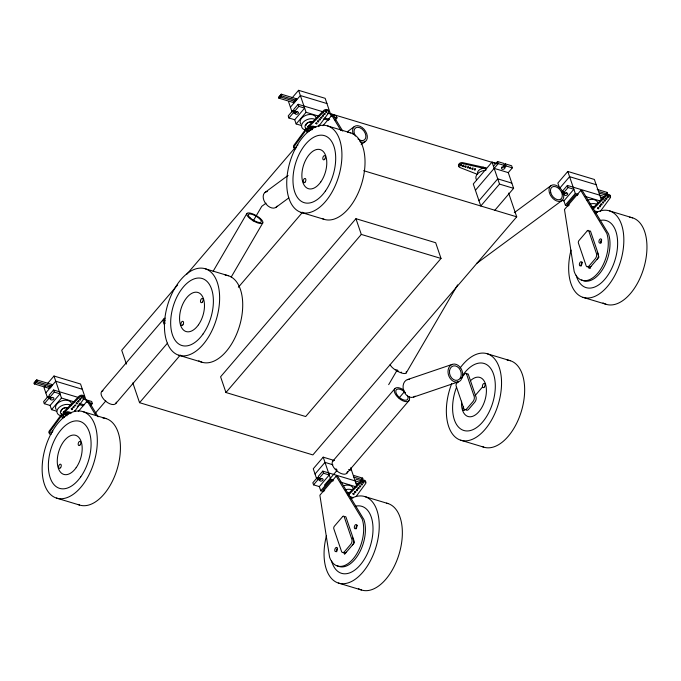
<?xml version="1.0" encoding="UTF-8"?>
<svg xmlns="http://www.w3.org/2000/svg" width="681" height="681" viewBox="0 0 681 681"><rect width="100%" height="100%" fill="white"/><g stroke="black" fill="none" stroke-linecap="round" stroke-linejoin="round"><path stroke-width="1.02" d="M74.042 406.165L73.267 406.753M82.197 396.64L81.422 397.227M323.535 114.74L322.419 115.302M358.998 487.255L357.891 487.817M470.656 167.126L469.549 167.688M472.972 167.824L472.205 168.403M475.278 168.513L474.334 169.109M600.344 205.356L599.569 205.943M362.59 479.101L362.113 479.066M213.127 271.285L246.837 213.528M253.204 220.993L261.759 206.326L266.033 203.176M231.208 277.056L262.781 222.959A9.262 3.013 30.3 0 0 252.268 213.706A9.262 3.013 30.3 0 0 249.382 218.056A9.262 3.013 30.3 0 0 262.781 222.959M388.672 384.654L397.227 369.987M406.234 372.924L457.598 284.905M52.726 430.937L52.769 431.524M72.365 408.2L71.164 408.566M80.52 398.674L79.311 399.049M321.858 116.783L321.134 117.234M461.377 164.47L460.015 164.64M463.684 165.168L462.782 165.628M466 165.866L464.791 166.232M468.307 166.556L467.583 167.015M357.329 489.29L356.418 489.75M598.667 207.39L597.595 207.824M606.822 197.873L605.75 198.299M50.079 386.399A0.877 0.494 -73.2 0 0 50.658 387.2L50.913 386.902A0.877 0.494 -73.2 0 0 50.998 385.727M294.652 101.12A0.877 0.494 -73.2 0 0 295.265 101.486L295.511 101.197A0.877 0.494 -73.2 0 0 295.239 99.903M361.5 480.428L361.288 479.807M606.814 193.038L607.086 193.583M62.958 418.296A5.107 3.32 -18.8 0 1 62.116 415.078L61.758 414.031L49.415 430.792A2.92 1.898 -18.8 0 0 49.551 433.15M74.493 411.52L83.746 398.947A2.92 1.898 -18.8 0 0 83.61 396.589L82.418 396.231A2.92 1.898 -18.8 0 0 79.124 397.551L62.72 414.176L49.773 431.839A2.92 1.898 -18.8 0 0 49.909 434.197L51.109 434.555M307.557 132.591A5.107 3.32 -18.8 0 1 306.714 129.373L306.365 128.326L294.022 145.087A2.92 1.898 -18.8 0 0 293.758 147.079M318.478 126.649L328.353 113.242A2.92 1.898 -18.8 0 0 328.208 110.884L327.016 110.526A2.92 1.898 -18.8 0 0 323.73 111.846L307.318 128.471L294.379 146.134A2.92 1.898 -18.8 0 0 294.515 148.492L295.707 148.85M356.189 496.415L365.45 483.85A2.92 1.898 -18.8 0 0 365.314 481.493L364.114 481.135A2.92 1.898 -18.8 0 0 360.828 482.454L348.255 495.249M600.174 211.553L610.048 198.145A2.92 1.898 -18.8 0 0 609.912 195.787L608.712 195.421A2.92 1.898 -18.8 0 0 605.426 196.749L592.853 209.535M45.363 386.084L44.035 387.634L47.44 397.636M47.347 383.761L53.986 376.014L80.554 384.024L86.623 401.841L92.403 403.586L90.479 405.825M291.953 98.055L298.584 90.309L325.16 98.319L331.221 116.136M45.814 392.869L55.765 381.249L82.341 389.26M290.421 107.164L300.364 95.544L326.94 103.555M78.034 397.372L53.552 389.992L49.075 395.235L49.79 397.329L51.475 397.84A1.754 1.141 -18.8 0 1 53.825 398.164A1.754 1.141 -18.8 0 1 52.326 399.917A1.754 1.141 -18.8 0 1 50.496 398.981L49.781 396.887L48.096 396.376L43.61 401.611L44.325 403.705L50.096 405.45L51.526 409.647L56.446 411.128M323.62 111.965L298.159 104.287L293.673 109.522L294.388 111.624L296.073 112.127A1.754 1.141 -18.8 0 1 298.431 112.459A1.754 1.141 -18.8 0 1 296.925 114.212A1.754 1.141 -18.8 0 1 295.094 113.276L294.379 111.173L292.694 110.671L288.208 115.906L288.923 118L294.703 119.745L296.133 123.933L301.053 125.423M44.325 403.705L48.811 398.47L48.096 396.376M49.79 397.329L54.267 392.094L53.552 389.992M288.923 118L293.409 112.765L292.694 110.671M294.388 111.624L298.874 106.381L298.159 104.287M50.096 405.45L60.047 393.831L54.267 392.094M294.703 119.745L304.645 108.126L298.874 106.381M51.526 409.647L61.477 398.027L53.986 376.014M296.133 123.933L306.075 112.322L298.584 90.309M310.238 128.071L310.647 127.594M177.681 284.888L121.712 350.264L126.419 364.114M186.662 274.4L294.447 148.492M77.225 406.787L79.149 404.548L83.108 405.74M78.349 411.418L87.185 401.1L88.922 401.628L98.124 416.815M322.956 125.713L331.783 115.395L333.52 115.915L342.73 131.11M101.69 391.507L163.823 318.938M335.078 120.12L337.001 117.873L336.286 115.779L327.561 113.148M95.451 413.044L105.81 400.939M115.719 403.612L167.492 343.139M508.622 193.089L516.709 216.83L312.868 454.917L139.554 402.684L180.32 355.065M238.359 287.271L302.619 212.208M355.942 218.695L220.593 376.789L225.947 392.511L305.675 416.542L441.016 258.448L435.67 242.725L355.942 218.695L361.296 234.417L441.016 258.448M225.947 392.511L361.296 234.417M492.031 162.087L473.278 183.989L480.769 205.994L499.522 184.091L492.031 162.087L497.062 163.602M493.461 166.275L497.539 161.516L503.889 163.431L504.604 165.526L503.412 166.922A1.754 1.141 -18.8 0 0 501.565 168.53A1.754 1.141 -18.8 0 0 503.693 169.169A1.754 1.141 -18.8 0 0 504.8 167.339L505.992 165.943L505.276 163.849L504.085 165.236M475.423 190.28L498.245 163.61L497.539 161.516M478.99 200.759L497.743 178.856L511.84 183.104M494.866 210.242L513.619 188.339L508.273 172.625L512.342 167.858L511.635 165.764L505.276 163.849M334.03 460.416L323.203 457.155L313.26 468.775L316.665 478.777M601.306 199.788L594.377 179.461L567.801 171.45L557.858 183.07L559.637 188.305L569.588 176.685L596.164 184.696M315.039 474.01L324.99 462.39L332.864 464.765M321.781 478.513A1.754 1.141 -18.8 0 1 319.9 478.998A1.754 1.141 -18.8 0 1 319.006 478.019L317.312 477.517L312.834 482.752L313.541 484.846L319.321 486.592L320.751 490.78L323.705 491.673M360.904 482.625L322.777 471.133L318.291 476.368L319.006 478.471L320.691 478.973A1.754 1.141 -18.8 0 1 323.049 479.305A1.754 1.141 -18.8 0 1 321.551 481.05A1.754 1.141 -18.8 0 1 319.712 480.122L318.027 479.611L317.312 477.517M604.549 196.63L567.375 185.428L562.898 190.663L563.604 192.766L565.298 193.268A1.754 1.141 -18.8 0 1 567.648 193.6A1.754 1.141 -18.8 0 1 566.149 195.345A1.754 1.141 -18.8 0 1 564.319 194.417L562.634 193.906M332.788 461.156L394.912 388.587M313.541 484.846L318.027 479.611M319.006 478.471L323.492 473.227L322.777 471.133M563.604 192.766L568.09 187.522L567.375 185.428M319.321 486.592L329.272 474.972L323.492 473.227M568.303 205.968L565.349 205.075L563.919 200.886L573.87 189.267L568.09 187.522M324.471 485.11L336.908 470.58M399.092 397.942L404.616 391.49M320.751 490.78L330.694 479.169L323.203 457.155M565.349 205.075L575.3 193.455L567.801 171.45M336.184 476.147L319.883 495.198L329.57 557.135A29.172 16.378 -73.2 0 0 353.013 559.05A29.172 16.378 -73.2 0 0 362.181 519.041L336.184 476.147L337.921 476.666L363.918 519.56A29.172 16.378 -73.2 0 1 358.725 553.934A29.172 16.378 -73.2 0 1 337.061 565.588M580.791 190.442L564.481 209.484L574.168 271.43A29.172 16.378 -73.2 0 0 597.62 273.345A29.172 16.378 -73.2 0 0 606.788 233.336L580.791 190.442L582.519 190.961L608.516 233.855A29.172 16.378 -73.2 0 1 603.323 268.22A29.172 16.378 -73.2 0 1 581.659 279.882M346.808 473.261L408.932 400.692M458.075 381.76L456.687 383.369A1.856 1.039 -73.2 0 0 456.108 385.914L463.812 408.54A3.703 2.077 -73.2 0 0 466.791 408.787L473.006 401.526A3.703 2.077 -73.2 0 0 474.172 396.453L466.468 373.818A1.856 1.039 -73.2 0 0 464.978 373.69L460.833 378.534M474.98 395.772L482.514 386.978M315.856 127.407A5.107 3.32 -18.8 0 0 308.195 127.645L307.838 126.598L323.373 110.799A2.92 1.898 -18.8 0 1 326.659 109.479L327.859 109.837A2.92 1.898 -18.8 0 1 328.497 111.148M71.258 413.12A5.107 3.32 -18.8 0 0 63.597 413.35L63.239 412.303L78.766 396.504A2.92 1.898 -18.8 0 1 82.061 395.184L83.252 395.542A2.92 1.898 -18.8 0 1 83.737 397.381M592.496 208.488L605.068 195.702A2.92 1.898 -18.8 0 1 608.363 194.374L609.555 194.74A2.92 1.898 -18.8 0 1 609.691 197.09M347.897 494.193L360.47 481.407A2.92 1.898 -18.8 0 1 363.756 480.079L364.956 480.445A2.92 1.898 -18.8 0 1 365.433 482.284M320.147 118.809L319.023 119.056M78.809 400.709L77.983 401.041M51.901 432.137L50.777 432.375M605.103 199.908L603.826 199.814M363.765 481.799L362.641 482.046M355.61 491.324L354.495 491.563M265.088 192.374L288.072 175.426M347.676 131.501L354.486 126.479M276.035 207.313L288.804 197.899M361.177 144.551L365.433 141.418M514.3 212.668L550.912 185.675M476.717 263.377L561.868 200.614A9.262 6.129 53.6 0 0 557.943 186.288A9.262 6.129 53.6 0 0 549.354 192.536A9.262 6.129 53.6 0 0 561.868 200.614M326.539 111.309L325.45 111.344M318.385 120.835L317.295 120.869M603.349 201.925L602.353 202.053M362.011 483.825L360.913 483.859M353.856 493.35L352.767 493.385M296.575 147.692L295.571 147.394L296.524 146.798M76.893 402.829L76.051 402.854M601.561 203.925L600.727 203.951M407.298 379.657L452.235 364.386M413.554 397.091L458.483 381.82M324.582 113.386L324.054 113.404M316.427 122.912L315.899 122.921M297.972 144.9L297.265 145.725M360.045 485.893L359.517 485.911M485.876 170.378L484.608 170.412A8.317 5.414 -18.8 0 0 476.555 179.818M52.088 432.537L51.101 432.835L51.433 433.516M459.113 166.258A2.92 1.898 -18.8 0 1 458.636 164.419L459.479 163.431A2.92 1.898 -18.8 0 1 462.918 162.691L483.799 167.33L484.157 168.377L463.276 163.746A2.92 1.898 -18.8 0 0 459.837 164.479L458.994 165.466A2.92 1.898 -18.8 0 0 460.015 167.552L477.662 174.438M281.33 94.216L296.354 98.745M597.16 189.403L607.171 192.417M280.649 95.638L295.673 100.167M599.476 191.727L605.486 193.54M279.67 96.779L294.694 101.307M599.501 193.174L605.511 194.979M498.245 163.61L504.604 165.526M505.992 165.943L512.342 167.858M278.989 98.2L294.005 102.729M329.595 113.395L496.832 163.798M334.116 117.004L337.001 117.873M600.446 197.277L603.332 198.145M494.176 168.377L508.273 172.625M306.075 112.322L318.87 116.179M324.777 117.958L329.698 119.439M575.3 193.455L578.254 194.349M585.141 196.426L599.901 200.878M323.747 118.843L328.702 120.333M577.616 195.353L575.641 194.757L567.324 204.47L569.299 205.066M561.919 191.804L563.604 192.314A1.754 1.141 -18.8 0 0 564.711 193.319A1.754 1.141 -18.8 0 0 566.677 192.527M293.409 112.765L295.094 113.276M327.646 125.942A45.21 25.393 -73.2 0 1 328.591 197.516A45.21 25.393 -73.2 0 1 286.735 183.989A45.21 25.393 -73.2 0 1 327.646 125.942L350.749 132.906M609.572 210.914L632.683 217.877M561.033 200.01L563.919 200.886M499.522 184.091L513.619 188.339M363.663 170.701L516.709 216.83M301.011 212.353L324.113 219.325M582.936 297.325L606.047 304.288M205.339 268.799A45.21 25.393 -73.2 0 1 206.292 340.372A45.21 25.393 -73.2 0 1 164.436 326.846A45.21 25.393 -73.2 0 1 205.339 268.799L228.45 275.762M487.273 353.771L510.384 360.734M178.703 355.21L201.814 362.173M460.637 440.181L483.748 447.145M348.612 469.507L351.558 470.401M36.731 379.921L51.756 384.45M353.558 475.406L362.573 478.122M36.05 381.343L51.066 385.872A0.877 0.494 -73.2 0 0 51.73 385.974A0.877 0.494 -73.2 0 0 52.079 384.842A0.877 0.494 -73.2 0 0 51.475 384.544M353.873 477.134L361.883 479.543M35.072 382.484L50.088 387.012M355.899 479.177L360.904 480.692M34.382 383.905L49.407 388.434M82.954 398.853L91.688 401.484L92.403 403.586M355.848 482.982L358.734 483.85M61.477 398.027L74.272 401.884M79.192 403.365L84.112 404.846M330.694 479.169L333.647 480.054M340.543 482.131L356.291 486.881M333.018 481.058L331.034 480.463L322.717 490.175L324.701 490.78M48.811 398.47L50.496 398.981M83.039 411.656A45.21 25.393 -73.2 0 1 83.993 483.221A45.21 25.393 -73.2 0 1 42.137 469.694A45.21 25.393 -73.2 0 1 83.039 411.656L106.151 418.619M364.973 496.619L388.085 503.582M56.404 498.066L79.515 505.03M338.338 583.03L361.449 590.001M486.583 168.59A5.107 3.32 -18.8 0 0 485.893 167.96L483.799 167.33A5.107 3.32 -18.8 0 0 482.54 167.373M294.158 147.436L294.703 147.683M331.783 115.395L340.994 130.582M87.185 401.1L95.851 415.401M597.45 252.779L598.939 257.146L589.159 268.578L588.563 266.833M589.993 266.475L590.589 268.229M563.604 192.314L564.319 194.417M504.323 165.934L504.8 167.339M485.893 167.96L486.251 169.016M295.179 100.728L295.392 101.367M288.633 101.929L292.038 111.931M350.672 467.779L356.699 485.493M352.554 537.615L354.341 542.859L344.552 554.283L343.956 552.538M319.244 478.726L319.712 480.122M132.821 382.901L139.554 402.684M50.581 386.433L50.794 387.072M477.568 173.408A5.107 3.32 -18.8 0 1 484.157 168.377M504.238 165.806A1.754 1.141 -18.8 0 1 501.565 167.16M353.286 134.421A9.262 6.129 53.6 0 1 357.848 125.687A9.262 6.129 53.6 0 1 367.28 135.979A9.262 6.129 53.6 0 1 359.84 141.588M276.639 206.777A9.262 6.129 53.6 0 1 264.935 202.444A9.262 6.129 53.6 0 1 267.395 191.557M277.133 206.122A9.262 6.129 53.6 0 1 276.895 206.462M355.431 136.038A7.448 4.929 53.6 0 1 357.653 127.279A7.448 4.929 53.6 0 1 365.876 135.868A7.448 4.929 53.6 0 1 358.708 139.46M358.334 139.205A7.448 4.929 53.6 0 1 357.959 138.924M116.349 402.148A9.262 4.733 40.6 0 1 105.572 401.109A9.262 4.733 40.6 0 1 103.069 390.69M164.334 324.573A9.262 4.733 40.6 0 1 165.202 318.121M165.066 323.569A7.448 3.805 40.6 0 1 165.194 320.121M225.181 275.115A45.21 25.393 -73.2 0 1 239.295 326.778A45.21 25.393 -73.2 0 1 198.775 360.785M67.172 415.648A1.456 0.953 -18.8 0 1 66.823 415.793M65.768 415.819A1.456 0.953 -18.8 0 1 65.827 414.184A1.456 0.953 -18.8 0 1 67.981 414.44M67.206 413.648A1.456 0.953 -18.8 0 1 64.959 414.125M61.528 415.844A5.107 3.32 -18.8 0 1 61.758 414.031M63.239 412.303A5.107 3.32 -18.8 0 1 64.329 411.622M61.528 414.108A5.107 3.32 -18.8 0 1 61.699 409.553A5.107 3.32 -18.8 0 1 68.185 407.868M64.542 417.249A3.643 2.375 -18.8 0 1 63.265 414.644M64.32 413.41A3.643 2.375 -18.8 0 1 65.104 412.924M65.98 412.567A3.643 2.375 -18.8 0 1 69.3 412.797M64.048 417.47A3.643 2.375 -18.8 0 1 64.874 413.682A3.643 2.375 -18.8 0 1 69.973 413.767M56.234 409.664A8.317 5.414 -18.8 0 1 61.154 401.083A8.317 5.414 -18.8 0 1 71.496 403.527M60.328 415.58A8.317 5.414 -18.8 0 1 59.051 407.476A8.317 5.414 -18.8 0 1 71.173 405.425M61.477 411.162A3.643 2.375 -18.8 0 1 63.571 408.166A3.643 2.375 -18.8 0 1 67.751 408.115M74.433 410.686A2.92 1.898 -18.8 0 1 75.046 411.494M52.556 397.372A1.754 1.141 -18.8 0 1 50.164 397.67M49.934 397.457A1.754 1.141 -18.8 0 1 49.781 396.887M49.917 386.774A0.877 0.494 -73.2 0 1 49.815 388.213A0.877 0.494 -73.2 0 1 49.075 387.761M102.882 417.964A45.21 25.393 -73.2 0 1 117.421 468.213A45.21 25.393 -73.2 0 1 77.966 504.425M311.055 130.165A1.456 0.953 -18.8 0 1 309.778 129.339A1.456 0.953 -18.8 0 1 311.311 128.164A1.456 0.953 -18.8 0 1 312.596 128.99M312.341 129.509A1.456 0.953 -18.8 0 1 312.085 129.748M311.975 127.679A1.456 0.953 -18.8 0 1 309.566 128.42M306.127 130.131A5.107 3.32 -18.8 0 1 306.365 128.326M307.838 126.598A5.107 3.32 -18.8 0 1 308.927 125.917M306.135 128.394A5.107 3.32 -18.8 0 1 306.297 123.848A5.107 3.32 -18.8 0 1 312.792 122.163M308.646 131.765A3.643 2.375 -18.8 0 1 309.097 128.232A3.643 2.375 -18.8 0 1 314.077 127.611M309.148 131.544A3.643 2.375 -18.8 0 1 307.863 128.939M309.702 127.219A3.643 2.375 -18.8 0 1 310.587 126.862M313.898 127.092A3.643 2.375 -18.8 0 1 314.392 127.534M300.832 123.959A8.317 5.414 -18.8 0 1 305.752 115.37A8.317 5.414 -18.8 0 1 316.095 117.822M304.935 129.875A8.317 5.414 -18.8 0 1 302.994 122.461A8.317 5.414 -18.8 0 1 314.222 119.013M306.084 125.457A3.643 2.375 -18.8 0 1 306.067 124.819M306.288 124.163A3.643 2.375 -18.8 0 1 311.685 122.086M319.031 124.981A2.92 1.898 -18.8 0 1 319.644 125.789M297.461 111.386A1.754 1.141 -18.8 0 1 294.532 111.752M294.396 111.48A1.754 1.141 -18.8 0 1 294.379 111.173M295.826 99.128A0.877 0.494 -73.2 0 1 296.652 99.017A0.877 0.494 -73.2 0 1 296.244 100.345A0.877 0.494 -73.2 0 1 295.631 99.775M294.618 101.163A0.877 0.494 -73.2 0 1 294.286 102.635A0.877 0.494 -73.2 0 1 293.707 101.835M347.48 132.259A45.21 25.393 -73.2 0 1 362.02 182.508A45.21 25.393 -73.2 0 1 322.564 218.72M406.268 371.605A9.262 3.013 30.3 0 1 399.509 372.226A9.262 3.013 30.3 0 1 390.179 364.556M401.484 372.235A7.448 2.418 30.3 0 1 401.1 372.124M398.198 370.932A7.448 2.418 30.3 0 1 397.772 370.711M397.346 370.473A7.448 2.418 30.3 0 1 396.921 370.234M396.095 369.723A7.448 2.418 30.3 0 1 395.695 369.451M461.403 379.411A9.262 7.108 71.2 0 1 448.992 376.329A9.262 7.108 71.2 0 1 454.704 364.063A9.262 7.108 71.2 0 1 462.28 377.512M462.101 378.023A9.262 7.108 71.2 0 1 461.897 378.508M415.172 396.146A9.262 7.108 71.2 0 1 403.654 390.562A9.262 7.108 71.2 0 1 409.604 379.317M347.472 471.439A9.262 4.733 40.6 0 1 336.891 470.946A9.262 4.733 40.6 0 1 334.167 460.339M409.264 396.844A9.262 4.733 40.6 0 1 402.718 400.734A9.262 4.733 40.6 0 1 394.282 390.043A9.262 4.733 40.6 0 1 404.114 390.332M407.689 396.061A7.448 3.805 40.6 0 1 402.428 399.475A7.448 3.805 40.6 0 1 395.874 390.502A7.448 3.805 40.6 0 1 404.803 392.111M405.161 392.443A7.448 3.805 40.6 0 1 405.493 392.792M407.357 395.338A7.448 3.805 40.6 0 1 407.536 395.704M336.916 469.737A7.448 3.805 40.6 0 1 336.559 469.396M336.227 469.056A7.448 3.805 40.6 0 1 335.903 468.698M344.952 516.743A1.856 1.039 -73.2 0 1 346.016 517.228L353.72 539.863A3.703 2.077 -73.2 0 1 352.554 544.945M346.34 552.197A3.703 2.077 -73.2 0 1 343.667 552.563M336.78 551.823A2.188 1.226 -73.2 0 1 337.453 548.29M356.248 528.805A2.188 1.226 -73.2 0 1 357.193 525.289M466.825 374.252A1.856 1.039 -73.2 0 1 468.315 374.371L476.019 397.006A3.703 2.077 -73.2 0 1 474.853 402.088L468.639 409.341A3.703 2.077 -73.2 0 1 465.966 409.707M460.203 367.885A45.21 25.393 -73.2 0 1 501.293 377.436A45.21 25.393 -73.2 0 1 467.149 440.752A45.21 25.393 -73.2 0 1 451.733 383.59M507.115 360.087A45.21 25.393 -73.2 0 1 521.655 410.328A45.21 25.393 -73.2 0 1 482.199 446.54M462.91 375.01A35.003 19.655 -73.2 0 1 495.053 381.19A35.003 19.655 -73.2 0 1 469.141 430.801A35.003 19.655 -73.2 0 1 456.483 387.319M465.004 409.553A2.188 1.226 -73.2 0 1 463.029 410.022A2.188 1.226 -73.2 0 1 463.633 406.829M470.494 380.679A20.421 11.466 -73.2 0 1 486.277 387.898A20.421 11.466 -73.2 0 1 474.206 415.631A20.421 11.466 -73.2 0 1 461.573 401.186M350.17 496.755A5.107 3.32 -18.8 0 1 352.954 498.015M350.502 497.913A3.643 2.375 -18.8 0 1 351.668 498.671M347.48 492.601A5.107 3.32 -18.8 0 1 349.889 492.772M345.31 489.809A8.317 5.414 -18.8 0 1 351.328 489.622M343.879 485.621A8.317 5.414 -18.8 0 1 353.192 488.422M346.918 492.567A3.643 2.375 -18.8 0 1 348.646 492.652M362.164 478.343A0.877 0.494 -73.2 0 1 362.896 478.522A0.877 0.494 -73.2 0 1 362.411 479.764A0.877 0.494 -73.2 0 1 361.849 479.152M361.322 479.364A0.877 0.494 -73.2 0 1 361.926 479.73A0.877 0.494 -73.2 0 1 361.475 480.871A0.877 0.494 -73.2 0 1 360.87 480.505A0.877 0.494 -73.2 0 1 360.223 482.105M351.107 498.509A45.21 25.393 -73.2 0 1 379.028 531.137A45.21 25.393 -73.2 0 1 344.271 583.668A45.21 25.393 -73.2 0 1 326.42 535.811M386.476 503.165A45.21 25.393 -73.2 0 1 398.479 556.011A45.21 25.393 -73.2 0 1 358.41 588.605M355.405 506.213A35.003 19.655 -73.2 0 1 367.987 552.282A35.003 19.655 -73.2 0 1 331.57 560.991M589.261 231.251A1.856 1.039 -73.2 0 1 590.614 231.523L598.318 254.149A3.703 2.077 -73.2 0 1 597.152 259.231M590.938 266.492A3.703 2.077 -73.2 0 1 588.103 266.577M581.285 265.948A2.188 1.226 -73.2 0 1 581.302 263.819A2.188 1.226 -73.2 0 1 582.578 262.253M600.957 243.262A2.188 1.226 -73.2 0 1 601.621 239.729M594.768 211.05A5.107 3.32 -18.8 0 1 597.56 212.31M595.1 212.208A3.643 2.375 -18.8 0 1 596.275 212.957M592.087 206.896A5.107 3.32 -18.8 0 1 594.487 207.058M589.908 204.104A8.317 5.414 -18.8 0 1 597.475 204.615M591.517 206.862A3.643 2.375 -18.8 0 1 593.943 207.237M587.124 200.41A8.317 5.414 -18.8 0 1 597.79 202.717M606.55 193.012A0.877 0.494 -73.2 0 1 607.392 192.553A0.877 0.494 -73.2 0 1 607.188 193.898A0.877 0.494 -73.2 0 1 606.448 193.659A0.877 0.494 -73.2 0 1 606.081 195.166A0.877 0.494 -73.2 0 1 605.503 194.366M605.341 194.74A0.877 0.494 -73.2 0 1 605.452 195.813M605.103 196.307A0.877 0.494 -73.2 0 1 604.83 196.4M595.705 212.795A45.21 25.393 -73.2 0 1 623.626 245.424A45.21 25.393 -73.2 0 1 588.869 297.963A45.21 25.393 -73.2 0 1 571.027 250.106M629.414 217.23A45.21 25.393 -73.2 0 1 643.528 268.893A45.21 25.393 -73.2 0 1 603.008 302.9M600.004 220.499A35.003 19.655 -73.2 0 1 612.594 266.577A35.003 19.655 -73.2 0 1 576.169 275.286M34.331 383.037C34.544 384.399 35.208 381.777 34.331 383.037M35.31 381.896C35.557 383.275 36.127 380.585 35.31 381.896M36.289 380.747C36.493 382.126 37.183 379.462 36.289 380.747M278.938 97.332C279.176 98.694 279.746 96.064 278.938 97.332M279.917 96.191C280.155 97.553 280.725 94.923 279.917 96.191M280.895 95.042C281.108 96.421 281.755 93.757 280.895 95.042M71.394 409.162C72.246 410.992 73.463 407.476 71.394 409.162M73.029 407.255C73.88 409.094 75.097 405.57 73.029 407.255M74.663 405.348C75.506 407.187 76.723 403.663 74.663 405.348M76.289 403.441C77.14 405.28 78.358 401.756 76.289 403.441M77.923 401.543C78.766 403.373 79.983 399.858 77.923 401.543M79.549 399.636C80.401 401.475 81.618 397.951 79.549 399.636M81.184 397.73C82.026 399.568 83.252 396.044 81.184 397.73M316.001 123.448C316.844 125.287 318.07 121.763 316.001 123.448M317.627 121.55C318.478 123.389 319.695 119.865 317.627 121.55M319.261 119.643C320.104 121.482 321.33 117.958 319.261 119.643M320.887 117.736C321.738 119.575 322.956 116.051 320.887 117.736M322.522 115.83C323.373 117.668 324.59 114.144 322.522 115.83M324.156 113.931C324.999 115.77 326.216 112.246 324.156 113.931M325.782 112.024C326.633 113.863 327.85 110.339 325.782 112.024M353.099 494.057C353.95 495.896 355.167 492.372 353.099 494.057M354.724 492.15C355.576 493.989 356.793 490.473 354.724 492.15M356.359 490.252C357.21 492.091 358.427 488.566 356.359 490.252M357.993 488.345C358.836 490.184 360.053 486.66 357.993 488.345M359.619 486.438C360.47 488.277 361.688 484.753 359.619 486.438M361.253 484.531C362.096 486.37 363.322 482.855 361.253 484.531M362.879 482.633C363.731 484.472 364.948 480.948 362.879 482.633M460.407 165.432C461.25 167.262 462.476 163.746 460.407 165.432M462.714 166.121C463.565 167.96 464.782 164.444 462.714 166.121M465.029 166.819C465.872 168.658 467.098 165.134 465.029 166.819M467.336 167.517C468.188 169.356 469.405 165.832 467.336 167.517M469.652 168.216C470.494 170.054 471.72 166.53 469.652 168.216M471.959 168.914C472.81 170.752 474.027 167.228 471.959 168.914M474.274 169.612C475.117 171.442 476.342 167.926 474.274 169.612M597.697 208.352C598.548 210.191 599.765 206.666 597.697 208.352M599.331 206.445C600.174 208.284 601.4 204.76 599.331 206.445M600.957 204.547C601.808 206.377 603.025 202.861 600.957 204.547M602.591 202.64C603.443 204.479 604.66 200.955 602.591 202.64M604.226 200.733C605.068 202.572 606.286 199.048 604.226 200.733M605.852 198.826C606.703 200.665 607.92 197.141 605.852 198.826M607.486 196.92C608.329 198.758 609.546 195.243 607.486 196.92M342.671 516.547L334.388 526.226A1.856 1.039 -73.2 0 0 333.809 528.762L341.513 551.397A3.703 2.077 -73.2 0 0 344.492 551.644L350.706 544.383A3.703 2.077 -73.2 0 0 351.864 539.301L344.16 516.666A1.856 1.039 -73.2 0 0 342.671 516.547M587.277 230.842L578.995 240.512A1.856 1.039 -73.2 0 0 578.407 243.057L586.111 265.692A3.703 2.077 -73.2 0 0 589.091 265.93L595.305 258.678A3.703 2.077 -73.2 0 0 596.471 253.596L588.767 230.961A1.856 1.039 -73.2 0 0 587.277 230.842M250.446 218.099A7.448 2.418 30.3 0 0 261.215 222.032A7.448 2.418 30.3 0 0 252.762 214.592A7.448 2.418 30.3 0 0 250.446 218.099M198.469 324.811A20.421 11.466 -73.2 0 0 198.035 292.49A20.421 11.466 -73.2 0 0 179.563 318.708A20.421 11.466 -73.2 0 0 198.469 324.811M182.934 324.803A2.188 1.226 -73.2 0 0 182.883 321.338A2.188 1.226 -73.2 0 0 180.908 324.147A2.188 1.226 -73.2 0 0 182.934 324.803M202.495 301.947A2.188 1.226 -73.2 0 0 202.453 298.482A2.188 1.226 -73.2 0 0 200.469 301.291A2.188 1.226 -73.2 0 0 202.495 301.947M203.066 333.962A35.003 19.655 -73.2 0 0 202.334 278.555A35.003 19.655 -73.2 0 0 170.667 323.492A35.003 19.655 -73.2 0 0 203.066 333.962M36.748 381.403A0.877 0.494 -73.2 0 0 36.851 379.964A0.877 0.494 -73.2 0 0 36.008 380.951A0.877 0.494 -73.2 0 0 36.748 381.403M35.77 382.543A0.877 0.494 -73.2 0 0 35.872 381.105A0.877 0.494 -73.2 0 0 35.029 382.092A0.877 0.494 -73.2 0 0 35.77 382.543M34.799 383.684A0.877 0.494 -73.2 0 0 34.901 382.245A0.877 0.494 -73.2 0 0 34.05 383.241A0.877 0.494 -73.2 0 0 34.799 383.684M76.17 467.668A20.421 11.466 -73.2 0 0 75.736 435.346A20.421 11.466 -73.2 0 0 57.264 461.556A20.421 11.466 -73.2 0 0 76.17 467.668M60.626 467.66A2.188 1.226 -73.2 0 0 60.583 464.195A2.188 1.226 -73.2 0 0 58.609 467.004A2.188 1.226 -73.2 0 0 60.626 467.66M80.196 444.804A2.188 1.226 -73.2 0 0 80.154 441.339A2.188 1.226 -73.2 0 0 78.17 444.148A2.188 1.226 -73.2 0 0 80.196 444.804M80.767 476.819A35.003 19.655 -73.2 0 0 80.035 421.411A35.003 19.655 -73.2 0 0 48.368 466.349A35.003 19.655 -73.2 0 0 80.767 476.819M281.355 95.698A0.877 0.494 -73.2 0 0 281.457 94.259A0.877 0.494 -73.2 0 0 280.606 95.246A0.877 0.494 -73.2 0 0 281.355 95.698M280.376 96.838A0.877 0.494 -73.2 0 0 280.478 95.4A0.877 0.494 -73.2 0 0 279.627 96.387A0.877 0.494 -73.2 0 0 280.376 96.838M279.397 97.979A0.877 0.494 -73.2 0 0 279.499 96.54A0.877 0.494 -73.2 0 0 278.648 97.528A0.877 0.494 -73.2 0 0 279.397 97.979M320.768 181.963A20.421 11.466 -73.2 0 0 320.342 149.641A20.421 11.466 -73.2 0 0 301.87 175.851A20.421 11.466 -73.2 0 0 320.768 181.963M305.233 181.955A2.188 1.226 -73.2 0 0 305.182 178.49A2.188 1.226 -73.2 0 0 303.207 181.299A2.188 1.226 -73.2 0 0 305.233 181.955M324.803 159.099A2.188 1.226 -73.2 0 0 324.752 155.634A2.188 1.226 -73.2 0 0 322.777 158.443A2.188 1.226 -73.2 0 0 324.803 159.099M325.373 191.114A35.003 19.655 -73.2 0 0 324.633 135.698A35.003 19.655 -73.2 0 0 292.966 180.635A35.003 19.655 -73.2 0 0 325.373 191.114M550.733 192.655A7.448 4.929 53.6 0 0 560.786 199.15A7.448 4.929 53.6 0 0 557.637 187.633A7.448 4.929 53.6 0 0 550.733 192.655M449.503 370.864A7.448 5.72 71.2 0 0 457.513 380.228A7.448 5.72 71.2 0 0 459.054 368.217A7.448 5.72 71.2 0 0 449.503 370.864M336.78 550.886A2.188 1.226 -73.2 0 0 336.737 547.422A2.188 1.226 -73.2 0 0 334.763 550.231A2.188 1.226 -73.2 0 0 336.78 550.886M356.35 528.03A2.188 1.226 -73.2 0 0 356.308 524.566A2.188 1.226 -73.2 0 0 354.324 527.375A2.188 1.226 -73.2 0 0 356.35 528.03M484.429 386.919A2.188 1.226 -73.2 0 0 484.387 383.454A2.188 1.226 -73.2 0 0 482.403 386.263A2.188 1.226 -73.2 0 0 484.429 386.919M581.387 265.181A2.188 1.226 -73.2 0 0 581.336 261.717A2.188 1.226 -73.2 0 0 579.361 264.526A2.188 1.226 -73.2 0 0 581.387 265.181M600.957 242.325A2.188 1.226 -73.2 0 0 600.906 238.861A2.188 1.226 -73.2 0 0 598.931 241.67A2.188 1.226 -73.2 0 0 600.957 242.325"/></g></svg>
